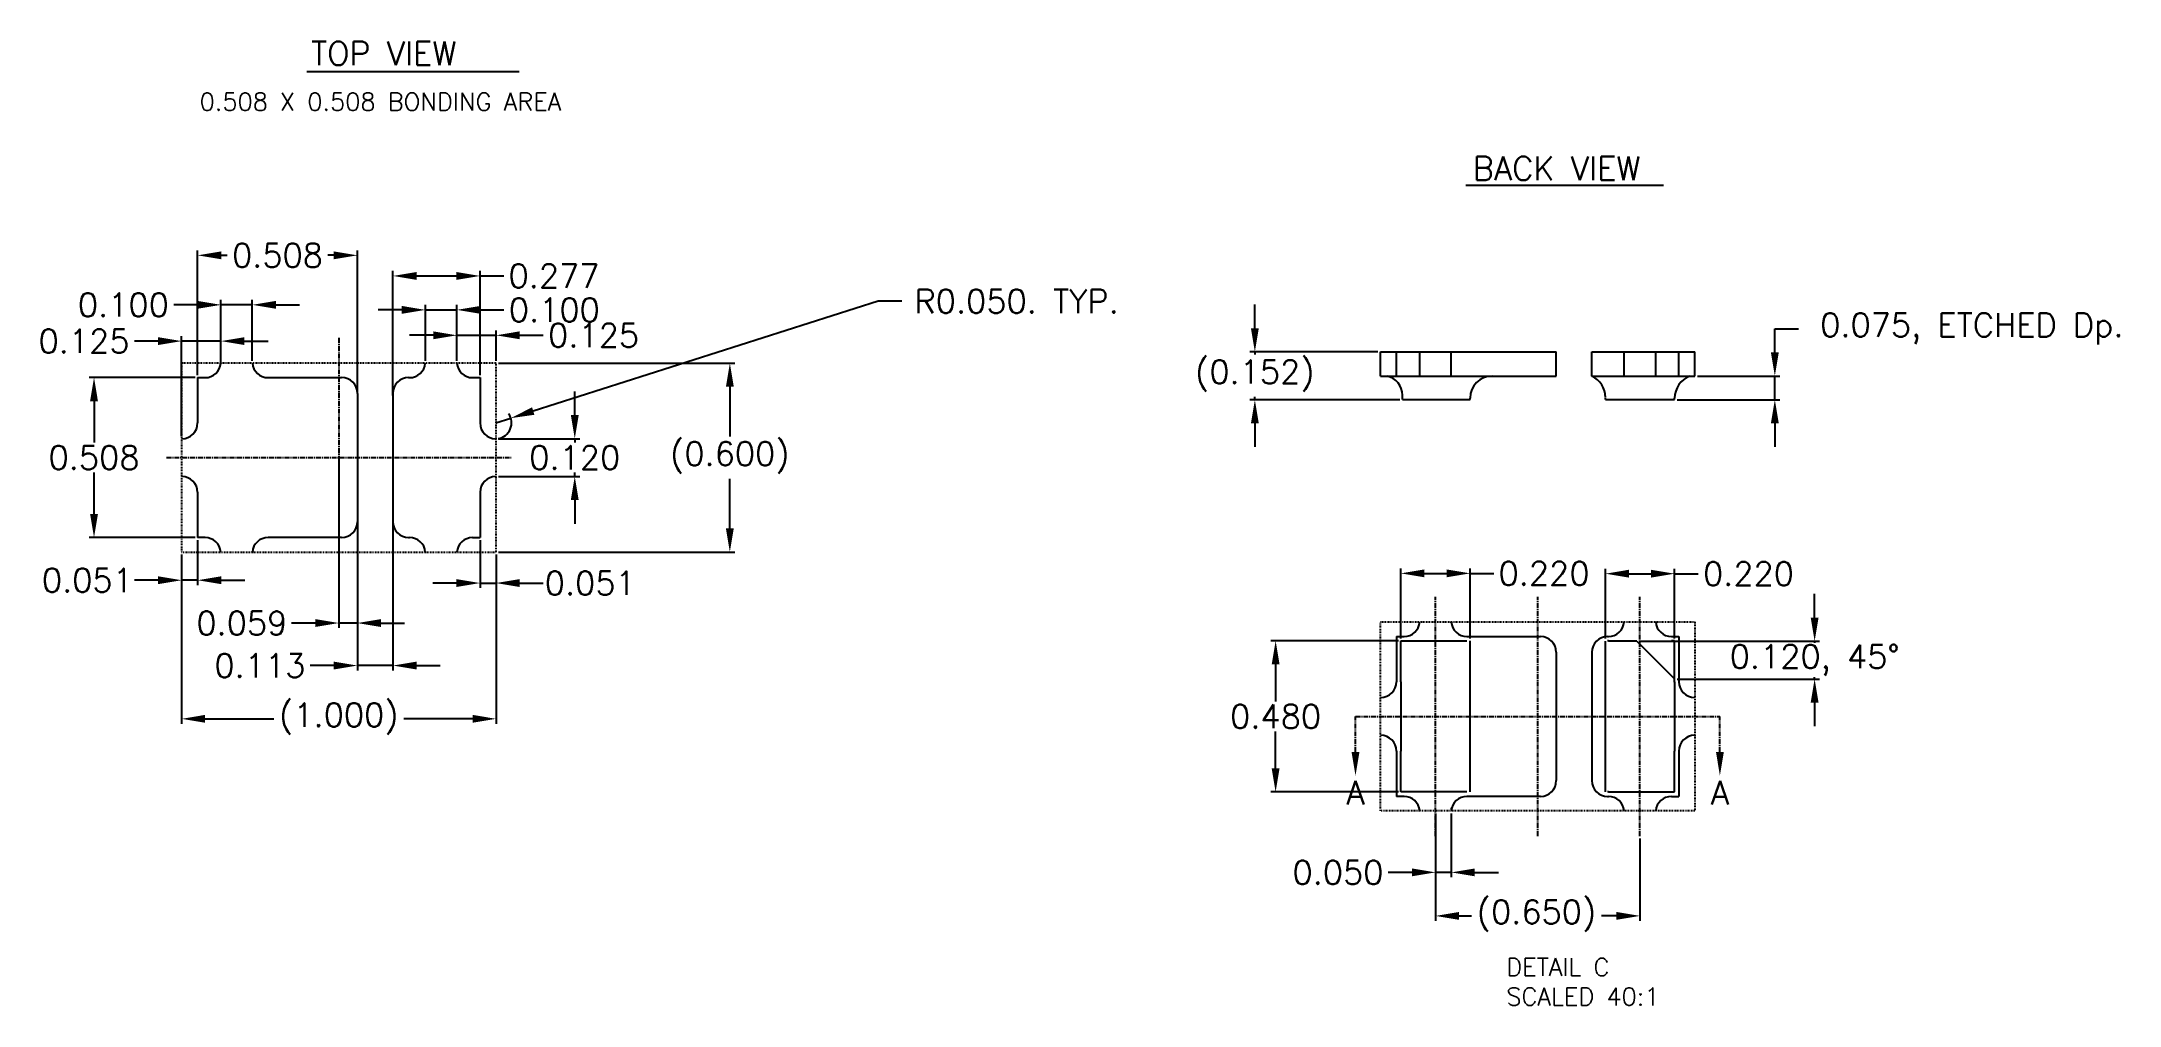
# Model space of a CAD drawing. Extents: x -722 to -457, y 38 to 160.
import ezdxf

# ---------------------------------------------------------------- set-up
doc = ezdxf.new("R2010")
doc.units = 0
doc.header["$LTSCALE"] = 0.5
doc.linetypes.add('CENTER', pattern=[2, 1.25, -0.25, 0.25, -0.25])
doc.linetypes.add('HIDDEN2', pattern=[0.1875, 0.125, -0.0625])
for name, color, linetype in [('B', 5, 'Continuous'), ('C', 1, 'CENTER'), ('DIM', 7, 'Continuous'), ('hatch', 7, 'CENTER'), ('PACKAGE OL', 51, 'HIDDEN2')]:
    doc.layers.add(name, color=color, linetype=linetype)
doc.styles.get("Standard").update_dxf_attribs({"font": 'ROMANS.SHX'})
doc.dimstyles.new('DIM40', dxfattribs={"dimtxt": 3, "dimasz": 3, "dimexe": 0.625, "dimexo": 0.3125, "dimgap": 0.4, "dimtad": 0, "dimtih": 1, "dimtoh": 1, "dimdec": 3, "dimlfac": 0.025, "dimzin": 1, "dimdsep": 46, "dimtxsty": 'STANDARD', "dimcen": 1.25, "dimclrd": 256, "dimclre": 256, "dimclrt": 256, "dimadec": 0, "dimazin": 2, "dimtfac": 1, "dimtdec": 3, "dimtmove": 0, "dimatfit": 3, "dimfxl": 1, "dimarcsym": 0})

# ---------------------------------------------------------------- blocks, each defined once
blk = doc.blocks.new('*D0')
at = {"layer": 'Defpoints', "color": 0, "transparency": 16777216}
for p in [(732.54, -799.88), (732.54, -804.68), (742.54, -804.68)]:
    blk.add_point(p, dxfattribs=at)
at = {"layer": 'DIM', "lineweight": -2, "transparency": 16777216}
for p, q in [((742.54, -796.88), (742.54, -793.88)), ((732.85, -799.88), (743.17, -799.88)), ((742.54, -799.88), (742.54, -800.38)), ((732.85, -804.68), (743.17, -804.68)), ((742.54, -804.68), (742.54, -804.18)), ((742.54, -807.68), (742.54, -810.68))]:
    blk.add_line(p, q, dxfattribs=at)
at = {"layer": 'DIM', "transparency": 16777216}
for points in [[(742.04, -796.88), (743.04, -796.88), (742.54, -799.88)], [(742.04, -807.68), (743.04, -807.68), (742.54, -804.68)]]:
    blk.add_solid(points, dxfattribs=at)
at = {"layer": 'DIM', "transparency": 16777216, "insert": (742.54, -802.28), "char_height": 3, "attachment_point": 5}
blk.add_mtext('0.120', dxfattribs=at)
blk = doc.blocks.new('*D1')
at = {"layer": 'Defpoints', "color": 0, "transparency": 16777216}
for p in [(732.54, -790.28), (732.54, -814.28), (762.26, -814.28)]:
    blk.add_point(p, dxfattribs=at)
at = {"layer": 'DIM', "lineweight": -2, "transparency": 16777216}
for p, q in [((732.85, -790.28), (762.88, -790.28)), ((762.26, -793.28), (762.26, -799.59)), ((762.26, -811.28), (762.26, -804.96)), ((732.85, -814.28), (762.88, -814.28))]:
    blk.add_line(p, q, dxfattribs=at)
at = {"layer": 'DIM', "transparency": 16777216}
for points in [[(761.76, -793.28), (762.76, -793.28), (762.26, -790.28)], [(761.76, -811.28), (762.76, -811.28), (762.26, -814.28)]]:
    blk.add_solid(points, dxfattribs=at)
at = {"layer": 'DIM', "transparency": 16777216, "insert": (762.26, -802.28), "char_height": 3, "attachment_point": 5}
blk.add_mtext('(0.600)', dxfattribs=at)
blk = doc.blocks.new('*D2')
at = {"layer": 'Defpoints', "color": 0, "transparency": 16777216}
for p in [(694.58, -792.12), (681.41, -812.44), (694.58, -812.44)]:
    blk.add_point(p, dxfattribs=at)
at = {"layer": 'DIM', "lineweight": -2, "transparency": 16777216}
for p, q in [((694.27, -792.12), (680.78, -792.12)), ((681.41, -795.12), (681.41, -800.38)), ((681.41, -809.44), (681.41, -804.18)), ((694.27, -812.44), (680.78, -812.44))]:
    blk.add_line(p, q, dxfattribs=at)
at = {"layer": 'DIM', "transparency": 16777216}
for points in [[(680.91, -795.12), (681.91, -795.12), (681.41, -792.12)], [(680.91, -809.44), (681.91, -809.44), (681.41, -812.44)]]:
    blk.add_solid(points, dxfattribs=at)
at = {"layer": 'DIM', "transparency": 16777216, "insert": (681.41, -802.28), "char_height": 3, "attachment_point": 5}
blk.add_mtext('0.508', dxfattribs=at)
blk = doc.blocks.new('*D3')
at = {"layer": 'Defpoints', "color": 0, "transparency": 16777216}
for p in [(697.54, -782.87), (697.54, -790.28), (701.54, -790.28)]:
    blk.add_point(p, dxfattribs=at)
at = {"layer": 'DIM', "lineweight": -2, "transparency": 16777216}
for p, q in [((694.54, -782.87), (691.54, -782.87)), ((697.54, -789.97), (697.54, -782.24)), ((701.54, -782.87), (697.54, -782.87)), ((701.54, -789.97), (701.54, -782.24)), ((704.54, -782.87), (707.54, -782.87))]:
    blk.add_line(p, q, dxfattribs=at)
at = {"layer": 'DIM', "transparency": 16777216}
for points in [[(694.54, -782.37), (694.54, -783.37), (697.54, -782.87)], [(704.54, -782.37), (704.54, -783.37), (701.54, -782.87)]]:
    blk.add_solid(points, dxfattribs=at)
at = {"layer": 'DIM', "transparency": 16777216, "insert": (685.14, -782.87), "char_height": 3, "attachment_point": 5}
blk.add_mtext('0.100', dxfattribs=at)
blk = doc.blocks.new('*D4')
at = {"layer": 'Defpoints', "color": 0, "transparency": 16777216}
for p in [(714.9, -776.58), (694.58, -792.12), (714.9, -794.37)]:
    blk.add_point(p, dxfattribs=at)
at = {"layer": 'DIM', "lineweight": -2, "transparency": 16777216}
for p, q in [((694.58, -791.81), (694.58, -775.95)), ((697.58, -776.58), (698.34, -776.58)), ((711.9, -776.58), (711.14, -776.58)), ((714.9, -794.05), (714.9, -775.95))]:
    blk.add_line(p, q, dxfattribs=at)
at = {"layer": 'DIM', "transparency": 16777216}
for points in [[(697.58, -776.08), (697.58, -777.08), (694.58, -776.58)], [(711.9, -776.08), (711.9, -777.08), (714.9, -776.58)]]:
    blk.add_solid(points, dxfattribs=at)
at = {"layer": 'DIM', "transparency": 16777216, "insert": (704.74, -776.58), "char_height": 3, "attachment_point": 5}
blk.add_mtext('0.508', dxfattribs=at)
blk = doc.blocks.new('*D5')
at = {"layer": 'Defpoints', "color": 0, "transparency": 16777216}
for p in [(712.54, -802.28), (714.9, -802.28), (712.54, -823.3)]:
    blk.add_point(p, dxfattribs=at)
at = {"layer": 'DIM', "lineweight": -2, "transparency": 16777216}
for p, q in [((712.54, -802.59), (712.54, -823.93)), ((714.9, -802.59), (714.9, -823.93)), ((709.54, -823.3), (706.54, -823.3)), ((714.9, -823.3), (712.54, -823.3)), ((717.9, -823.3), (720.9, -823.3))]:
    blk.add_line(p, q, dxfattribs=at)
at = {"layer": 'DIM', "transparency": 16777216}
for points in [[(709.54, -822.8), (709.54, -823.8), (712.54, -823.3)], [(717.9, -822.8), (717.9, -823.8), (714.9, -823.3)]]:
    blk.add_solid(points, dxfattribs=at)
at = {"layer": 'DIM', "transparency": 16777216, "insert": (700.21, -823.3), "char_height": 3, "attachment_point": 5}
blk.add_mtext('0.059', dxfattribs=at)
blk = doc.blocks.new('*D6')
at = {"layer": 'Defpoints', "color": 0, "transparency": 16777216}
for p in [(719.42, -802.28), (714.9, -810.44), (714.9, -828.7)]:
    blk.add_point(p, dxfattribs=at)
at = {"layer": 'DIM', "lineweight": -2, "transparency": 16777216}
for p, q in [((719.42, -802.59), (719.42, -829.32)), ((714.9, -810.75), (714.9, -829.32)), ((711.9, -828.7), (708.9, -828.7)), ((719.42, -828.7), (714.9, -828.7)), ((722.42, -828.7), (725.42, -828.7))]:
    blk.add_line(p, q, dxfattribs=at)
at = {"layer": 'DIM', "transparency": 16777216}
for points in [[(711.9, -828.2), (711.9, -829.2), (714.9, -828.7)], [(722.42, -828.2), (722.42, -829.2), (719.42, -828.7)]]:
    blk.add_solid(points, dxfattribs=at)
at = {"layer": 'DIM', "transparency": 16777216, "insert": (702.5, -828.7), "char_height": 3, "attachment_point": 5}
blk.add_mtext('0.113', dxfattribs=at)
blk = doc.blocks.new('*D7')
at = {"layer": 'Defpoints', "color": 0, "transparency": 16777216}
for p in [(692.54, -787.48), (697.54, -790.48), (692.54, -799.88)]:
    blk.add_point(p, dxfattribs=at)
at = {"layer": 'DIM', "lineweight": -2, "transparency": 16777216}
for p, q in [((692.54, -799.57), (692.54, -786.86)), ((697.54, -790.17), (697.54, -786.86)), ((689.54, -787.48), (686.54, -787.48)), ((697.54, -787.48), (692.54, -787.48)), ((700.54, -787.48), (703.54, -787.48))]:
    blk.add_line(p, q, dxfattribs=at)
at = {"layer": 'DIM', "transparency": 16777216}
for points in [[(689.54, -786.98), (689.54, -787.98), (692.54, -787.48)], [(700.54, -786.98), (700.54, -787.98), (697.54, -787.48)]]:
    blk.add_solid(points, dxfattribs=at)
at = {"layer": 'DIM', "transparency": 16777216, "insert": (680.14, -787.48), "char_height": 3, "attachment_point": 5}
blk.add_mtext('0.125', dxfattribs=at)
blk = doc.blocks.new('*D8')
at = {"layer": 'Defpoints', "color": 0, "transparency": 16777216}
for p in [(732.54, -786.74), (727.54, -790.28), (732.54, -790.28)]:
    blk.add_point(p, dxfattribs=at)
at = {"layer": 'DIM', "lineweight": -2, "transparency": 16777216}
for p, q in [((724.54, -786.74), (721.54, -786.74)), ((727.54, -789.97), (727.54, -786.12)), ((727.54, -786.74), (732.54, -786.74)), ((732.54, -789.97), (732.54, -786.12)), ((735.54, -786.74), (738.54, -786.74))]:
    blk.add_line(p, q, dxfattribs=at)
at = {"layer": 'DIM', "transparency": 16777216}
for points in [[(724.54, -786.24), (724.54, -787.24), (727.54, -786.74)], [(735.54, -786.24), (735.54, -787.24), (732.54, -786.74)]]:
    blk.add_solid(points, dxfattribs=at)
at = {"layer": 'DIM', "transparency": 16777216, "insert": (744.94, -786.74), "char_height": 3, "attachment_point": 5}
blk.add_mtext('0.125', dxfattribs=at)
blk = doc.blocks.new('*D9')
at = {"layer": 'Defpoints', "color": 0, "transparency": 16777216}
for p in [(727.54, -783.51), (723.54, -790.28), (727.54, -790.28)]:
    blk.add_point(p, dxfattribs=at)
at = {"layer": 'DIM', "lineweight": -2, "transparency": 16777216}
for p, q in [((720.54, -783.51), (717.54, -783.51)), ((723.54, -789.97), (723.54, -782.89)), ((723.54, -783.51), (727.54, -783.51)), ((727.54, -789.97), (727.54, -782.89)), ((730.54, -783.51), (733.54, -783.51))]:
    blk.add_line(p, q, dxfattribs=at)
at = {"layer": 'DIM', "transparency": 16777216}
for points in [[(720.54, -783.01), (720.54, -784.01), (723.54, -783.51)], [(730.54, -783.01), (730.54, -784.01), (727.54, -783.51)]]:
    blk.add_solid(points, dxfattribs=at)
at = {"layer": 'DIM', "transparency": 16777216, "insert": (739.94, -783.51), "char_height": 3, "attachment_point": 5}
blk.add_mtext('0.100', dxfattribs=at)
blk = doc.blocks.new('*D10')
at = {"layer": 'Defpoints', "color": 0, "transparency": 16777216}
for p in [(730.5, -812.44), (732.54, -814.28), (732.54, -818.22)]:
    blk.add_point(p, dxfattribs=at)
at = {"layer": 'DIM', "lineweight": -2, "transparency": 16777216}
for p, q in [((730.5, -812.75), (730.5, -818.84)), ((732.54, -814.59), (732.54, -818.84)), ((727.5, -818.22), (724.5, -818.22)), ((730.5, -818.22), (732.54, -818.22)), ((735.54, -818.22), (738.54, -818.22))]:
    blk.add_line(p, q, dxfattribs=at)
at = {"layer": 'DIM', "transparency": 16777216}
for points in [[(727.5, -817.72), (727.5, -818.72), (730.5, -818.22)], [(735.54, -817.72), (735.54, -818.72), (732.54, -818.22)]]:
    blk.add_solid(points, dxfattribs=at)
at = {"layer": 'DIM', "transparency": 16777216, "insert": (744.51, -818.22), "char_height": 3, "attachment_point": 5}
blk.add_mtext('0.051', dxfattribs=at)
blk = doc.blocks.new('*D11')
at = {"layer": 'Defpoints', "color": 0, "transparency": 16777216}
for p in [(694.58, -812.44), (692.54, -814.28), (692.54, -817.86)]:
    blk.add_point(p, dxfattribs=at)
at = {"layer": 'DIM', "lineweight": -2, "transparency": 16777216}
for p, q in [((694.58, -812.75), (694.58, -818.49)), ((692.54, -814.59), (692.54, -818.49)), ((689.54, -817.86), (686.54, -817.86)), ((694.58, -817.86), (692.54, -817.86)), ((697.58, -817.86), (700.58, -817.86))]:
    blk.add_line(p, q, dxfattribs=at)
at = {"layer": 'DIM', "transparency": 16777216}
for points in [[(689.54, -817.36), (689.54, -818.36), (692.54, -817.86)], [(697.58, -817.36), (697.58, -818.36), (694.58, -817.86)]]:
    blk.add_solid(points, dxfattribs=at)
at = {"layer": 'DIM', "transparency": 16777216, "insert": (680.57, -817.86), "char_height": 3, "attachment_point": 5}
blk.add_mtext('0.051', dxfattribs=at)
blk = doc.blocks.new('*D12')
at = {"layer": 'Defpoints', "color": 0, "transparency": 16777216}
for p in [(730.5, -779.2), (730.5, -792.12), (719.42, -794.68)]:
    blk.add_point(p, dxfattribs=at)
at = {"layer": 'DIM', "lineweight": -2, "transparency": 16777216}
for p, q in [((719.42, -794.37), (719.42, -778.57)), ((722.42, -779.2), (727.5, -779.2)), ((730.5, -791.81), (730.5, -778.57)), ((730.5, -779.2), (733.5, -779.2))]:
    blk.add_line(p, q, dxfattribs=at)
at = {"layer": 'DIM', "transparency": 16777216}
for points in [[(722.42, -778.7), (722.42, -779.7), (719.42, -779.2)], [(727.5, -778.7), (727.5, -779.7), (730.5, -779.2)]]:
    blk.add_solid(points, dxfattribs=at)
at = {"layer": 'DIM', "transparency": 16777216, "insert": (739.9, -779.2), "char_height": 3, "attachment_point": 5}
blk.add_mtext('0.277', dxfattribs=at)
blk = doc.blocks.new('*D13')
at = {"layer": 'Defpoints', "color": 0, "transparency": 16777216}
for p in [(732.5, -797.88), (734.4, -797.27)]:
    blk.add_point(p, dxfattribs=at)
at = {"layer": 'DIM', "lineweight": -2, "transparency": 16777216}
for p, q in [((781.12, -782.42), (737.26, -796.36)), ((784.12, -782.42), (781.12, -782.42)), ((732.5, -797.88), (734.4, -797.27))]:
    blk.add_line(p, q, dxfattribs=at)
blk.add_arc((732.5, -797.88), 2, 278.9525, 35.5394, dxfattribs=at)
at = {"layer": 'DIM', "transparency": 16777216}
blk.add_solid([(737.11, -795.89), (737.41, -796.84), (734.4, -797.27)], dxfattribs=at)
at = {"layer": 'DIM', "transparency": 16777216, "insert": (798.73, -782.42), "char_height": 3, "attachment_point": 5}
blk.add_mtext('R0.050. TYP.', dxfattribs=at)
blk = doc.blocks.new('*D14')
at = {"layer": 'Defpoints', "color": 0, "transparency": 16777216}
for p in [(829.02, -788.84), (844.99, -788.84), (847.79, -794.92)]:
    blk.add_point(p, dxfattribs=at)
at = {"layer": 'DIM', "lineweight": -2, "transparency": 16777216}
for p, q in [((829.02, -785.84), (829.02, -782.84)), ((844.67, -788.84), (828.39, -788.84)), ((829.02, -788.84), (829.02, -789.19)), ((847.47, -794.92), (828.39, -794.92)), ((829.02, -794.92), (829.02, -794.56)), ((829.02, -797.92), (829.02, -800.92))]:
    blk.add_line(p, q, dxfattribs=at)
at = {"layer": 'DIM', "transparency": 16777216}
for points in [[(828.52, -785.84), (829.52, -785.84), (829.02, -788.84)], [(828.52, -797.92), (829.52, -797.92), (829.02, -794.92)]]:
    blk.add_solid(points, dxfattribs=at)
at = {"layer": 'DIM', "transparency": 16777216, "insert": (829.02, -791.88), "char_height": 3, "attachment_point": 5}
blk.add_mtext('(0.152)', dxfattribs=at)
blk = doc.blocks.new('*D15')
at = {"layer": 'Defpoints', "color": 0, "transparency": 16777216}
for p in [(884.99, -791.92), (895.14, -791.92), (882.39, -794.92)]:
    blk.add_point(p, dxfattribs=at)
at = {"layer": 'DIM', "lineweight": -2, "transparency": 16777216}
for p, q in [((895.14, -788.92), (895.14, -785.92)), ((895.14, -785.92), (898.14, -785.92)), ((885.3, -791.92), (895.77, -791.92)), ((895.14, -794.92), (895.14, -791.92)), ((882.7, -794.92), (895.77, -794.92)), ((895.14, -797.92), (895.14, -800.92))]:
    blk.add_line(p, q, dxfattribs=at)
at = {"layer": 'DIM', "transparency": 16777216}
for points in [[(894.64, -788.92), (895.64, -788.92), (895.14, -791.92)], [(894.64, -797.92), (895.64, -797.92), (895.14, -794.92)]]:
    blk.add_solid(points, dxfattribs=at)
at = {"layer": 'DIM', "transparency": 16777216, "insert": (920.19, -785.92), "char_height": 3, "attachment_point": 5}
blk.add_mtext('0.075, ETCHED Dp.', dxfattribs=at)
blk = doc.blocks.new('*D16')
at = {"layer": 'Defpoints', "color": 0, "transparency": 16777216}
for p in [(847.59, -825.56), (831.66, -844.76), (847.59, -844.76)]:
    blk.add_point(p, dxfattribs=at)
at = {"layer": 'DIM', "lineweight": -2, "transparency": 16777216}
for p, q in [((847.27, -825.56), (831.03, -825.56)), ((831.66, -828.56), (831.66, -833.26)), ((831.66, -841.76), (831.66, -837.06)), ((847.27, -844.76), (831.03, -844.76))]:
    blk.add_line(p, q, dxfattribs=at)
at = {"layer": 'DIM', "transparency": 16777216}
for points in [[(831.16, -828.56), (832.16, -828.56), (831.66, -825.56)], [(831.16, -841.76), (832.16, -841.76), (831.66, -844.76)]]:
    blk.add_solid(points, dxfattribs=at)
at = {"layer": 'DIM', "transparency": 16777216, "insert": (831.66, -835.16), "char_height": 3, "attachment_point": 5}
blk.add_mtext('0.480', dxfattribs=at)
blk = doc.blocks.new('*D17')
at = {"layer": 'Defpoints', "color": 0, "transparency": 16777216}
for p in [(856.39, -816.99), (847.59, -825.56), (856.39, -825.56)]:
    blk.add_point(p, dxfattribs=at)
at = {"layer": 'DIM', "lineweight": -2, "transparency": 16777216}
for p, q in [((847.59, -825.25), (847.59, -816.36)), ((856.39, -825.25), (856.39, -816.36)), ((850.59, -816.99), (853.39, -816.99)), ((856.39, -816.99), (859.39, -816.99))]:
    blk.add_line(p, q, dxfattribs=at)
at = {"layer": 'DIM', "transparency": 16777216}
for points in [[(850.59, -816.49), (850.59, -817.49), (847.59, -816.99)], [(853.39, -816.49), (853.39, -817.49), (856.39, -816.99)]]:
    blk.add_solid(points, dxfattribs=at)
at = {"layer": 'DIM', "transparency": 16777216, "insert": (865.79, -816.99), "char_height": 3, "attachment_point": 5}
blk.add_mtext('0.220', dxfattribs=at)
blk = doc.blocks.new('*D18')
at = {"layer": 'Defpoints', "color": 0, "transparency": 16777216}
for p in [(882.39, -817.03), (873.59, -825.59), (882.39, -825.58)]:
    blk.add_point(p, dxfattribs=at)
at = {"layer": 'DIM', "lineweight": -2, "transparency": 16777216}
for p, q in [((873.59, -825.28), (873.59, -816.41)), ((882.39, -825.26), (882.39, -816.41)), ((876.59, -817.03), (879.39, -817.03)), ((882.39, -817.03), (885.39, -817.03))]:
    blk.add_line(p, q, dxfattribs=at)
at = {"layer": 'DIM', "transparency": 16777216}
for points in [[(876.59, -816.53), (876.59, -817.53), (873.59, -817.03)], [(879.39, -816.53), (879.39, -817.53), (882.39, -817.03)]]:
    blk.add_solid(points, dxfattribs=at)
at = {"layer": 'DIM', "transparency": 16777216, "insert": (891.79, -817.03), "char_height": 3, "attachment_point": 5}
blk.add_mtext('0.220', dxfattribs=at)
blk = doc.blocks.new('*D19')
at = {"layer": 'Defpoints', "color": 0, "transparency": 16777216}
for p in [(877.59, -825.61), (882.39, -830.41), (900.2, -830.41)]:
    blk.add_point(p, dxfattribs=at)
at = {"layer": 'DIM', "lineweight": -2, "transparency": 16777216}
for p, q in [((900.2, -822.61), (900.2, -819.61)), ((877.9, -825.61), (900.83, -825.61)), ((900.2, -825.61), (900.2, -825.82)), ((882.7, -830.41), (900.83, -830.41)), ((900.2, -830.41), (900.2, -830.19)), ((900.2, -833.41), (900.2, -836.41))]:
    blk.add_line(p, q, dxfattribs=at)
at = {"layer": 'DIM', "transparency": 16777216}
for points in [[(899.7, -822.61), (900.7, -822.61), (900.2, -825.61)], [(899.7, -833.41), (900.7, -833.41), (900.2, -830.41)]]:
    blk.add_solid(points, dxfattribs=at)
at = {"layer": 'DIM', "transparency": 16777216, "insert": (900.2, -828.01), "char_height": 3, "attachment_point": 5}
blk.add_mtext('0.120, 45%%D', dxfattribs=at)
blk = doc.blocks.new('*D20')
at = {"layer": 'Defpoints', "color": 0, "transparency": 16777216}
for p in [(851.99, -847.16), (853.99, -847.16), (851.99, -854.98)]:
    blk.add_point(p, dxfattribs=at)
at = {"layer": 'DIM', "lineweight": -2, "transparency": 16777216}
for p, q in [((851.99, -847.48), (851.99, -855.6)), ((853.99, -847.48), (853.99, -855.6)), ((848.99, -854.98), (845.99, -854.98)), ((853.99, -854.98), (851.99, -854.98)), ((856.99, -854.98), (859.99, -854.98))]:
    blk.add_line(p, q, dxfattribs=at)
at = {"layer": 'DIM', "transparency": 16777216}
for points in [[(848.99, -854.48), (848.99, -855.48), (851.99, -854.98)], [(856.99, -854.48), (856.99, -855.48), (853.99, -854.98)]]:
    blk.add_solid(points, dxfattribs=at)
at = {"layer": 'DIM', "transparency": 16777216, "insert": (839.59, -854.98), "char_height": 3, "attachment_point": 5}
blk.add_mtext('0.050', dxfattribs=at)
blk = doc.blocks.new('*D21')
at = {"layer": 'Defpoints', "color": 0, "transparency": 16777216}
for p in [(851.99, -850.19), (877.99, -850.37), (877.99, -860.51)]:
    blk.add_point(p, dxfattribs=at)
at = {"layer": 'DIM', "lineweight": -2, "transparency": 16777216}
for p, q in [((851.99, -850.5), (851.99, -861.14)), ((877.99, -850.68), (877.99, -861.14)), ((854.99, -860.51), (856.57, -860.51)), ((874.99, -860.51), (873.09, -860.51))]:
    blk.add_line(p, q, dxfattribs=at)
at = {"layer": 'DIM', "transparency": 16777216}
for points in [[(854.99, -860.01), (854.99, -861.01), (851.99, -860.51)], [(874.99, -860.01), (874.99, -861.01), (877.99, -860.51)]]:
    blk.add_solid(points, dxfattribs=at)
at = {"layer": 'DIM', "transparency": 16777216, "insert": (864.83, -860.51), "char_height": 3, "attachment_point": 5}
blk.add_mtext('(0.650)', dxfattribs=at)
blk = doc.blocks.new('*D22')
at = {"layer": 'Defpoints', "color": 0, "transparency": 16777216}
for p in [(692.54, -814.28), (732.54, -814.28), (692.54, -835.47)]:
    blk.add_point(p, dxfattribs=at)
at = {"layer": 'DIM', "lineweight": -2, "transparency": 16777216}
for p, q in [((692.54, -814.59), (692.54, -836.1)), ((732.54, -814.59), (732.54, -836.1)), ((695.54, -835.47), (704.28, -835.47)), ((729.54, -835.47), (720.8, -835.47))]:
    blk.add_line(p, q, dxfattribs=at)
at = {"layer": 'DIM', "transparency": 16777216}
for points in [[(695.54, -834.97), (695.54, -835.97), (692.54, -835.47)], [(729.54, -834.97), (729.54, -835.97), (732.54, -835.47)]]:
    blk.add_solid(points, dxfattribs=at)
at = {"layer": 'DIM', "transparency": 16777216, "insert": (712.54, -835.47), "char_height": 3, "attachment_point": 5}
blk.add_mtext('{\\Fromans|c134;(}1.000{\\Fromans|c134;)}', dxfattribs=at)

msp = doc.modelspace()

# ---------------------------------------------------------------- linework, layer by layer
at = {"layer": 'B'}
for p, q in [((-551.3533, 120.8122), (-528.9933, 120.8122)), ((-551.3533, 117.7322), (-551.3533, 120.8122)), ((-549.3133, 117.7322), (-549.3133, 120.8122)), ((-546.3533, 117.7322), (-546.3533, 120.8122)), ((-542.3533, 117.7322), (-542.3533, 120.8122)), ((-528.9933, 117.7322), (-528.9933, 120.8122)), ((-524.4733, 117.7322), (-524.4733, 120.8122)), ((-524.4733, 120.8122), (-516.353, 120.8122)), ((-520.3533, 117.7322), (-520.3533, 120.8122)), ((-516.353, 117.7322), (-516.353, 120.8122)), ((-516.353, 120.8122), (-511.3533, 120.8122)), ((-513.3933, 117.7322), (-513.3933, 120.8122)), ((-511.3533, 117.7322), (-511.3533, 120.8122)), ((-701.7605, 117.5294), (-701.7605, 111.7694)), ((-701.7605, 117.5294), (-700.8005, 117.5294)), ((-692.8005, 117.5294), (-683.4405, 117.5294)), ((-674.9205, 117.5294), (-674.8005, 117.5294)), ((-666.8005, 117.5294), (-665.8405, 117.5294)), ((-665.8405, 117.5294), (-665.8405, 111.7694)), ((-551.3533, 117.7322), (-536.5533, 117.7322)), ((-536.5533, 117.7322), (-528.9933, 117.7322)), ((-524.4733, 117.7322), (-516.353, 117.7322)), ((-516.353, 117.7322), (-511.3533, 117.7322)), ((-681.4405, 115.5294), (-681.4405, 99.2094)), ((-676.9205, 115.5294), (-676.9205, 99.2094)), ((-676.9205, 114.9694), (-676.9205, 99.7795)), ((-548.5533, 114.7322), (-548.5533, 115.2827)), ((-548.5533, 114.7322), (-539.9533, 114.7322)), ((-539.9533, 114.7322), (-539.9533, 114.9322)), ((-522.7533, 114.7322), (-522.7533, 114.9038)), ((-522.7533, 114.7322), (-513.9533, 114.7322)), ((-513.9533, 114.7322), (-513.9533, 114.9038)), ((-703.8005, 109.7694), (-703.8005, 109.7694)), ((-703.8005, 109.7694), (-703.8005, 109.7694)), ((-703.7605, 109.7694), (-703.8005, 109.7694)), ((-663.8405, 109.7694), (-663.8005, 109.7694)), ((-663.8005, 109.7694), (-663.8005, 109.7694)), ((-663.8005, 109.7694), (-663.8005, 109.7694)), ((-703.8005, 104.9694), (-703.8005, 104.9694)), ((-703.8005, 104.9694), (-703.8005, 104.9694)), ((-703.7605, 104.9694), (-703.8005, 104.9694)), ((-663.8405, 104.9694), (-663.8005, 104.9694)), ((-663.8005, 104.9694), (-663.8005, 104.9694)), ((-663.8005, 104.9694), (-663.8005, 104.9694)), ((-701.7605, 102.9694), (-701.7605, 97.2089)), ((-665.8405, 102.9694), (-665.8405, 97.2094)), ((-700.8005, 97.2094), (-701.7605, 97.2094)), ((-683.4405, 97.2094), (-692.8005, 97.2094)), ((-674.9205, 97.2094), (-674.8005, 97.2094)), ((-666.8005, 97.2094), (-665.8405, 97.2094)), ((-549.3133, 84.6431), (-549.3133, 78.8831)), ((-549.3133, 84.6431), (-548.3533, 84.6431)), ((-540.3533, 84.6431), (-530.9933, 84.6431)), ((-522.4733, 84.6431), (-522.3533, 84.6431)), ((-514.3533, 84.6431), (-513.3933, 84.6431)), ((-513.3933, 84.6431), (-513.3933, 78.8831)), ((-548.7533, 78.8831), (-548.7533, 84.0831)), ((-548.7533, 84.0831), (-548.3533, 84.0831)), ((-548.3533, 84.0831), (-540.3533, 84.0831)), ((-539.9533, 64.8831), (-539.9533, 84.0831)), ((-528.9933, 82.6431), (-528.9933, 66.3231)), ((-524.4733, 82.6431), (-524.4733, 66.3231)), ((-522.7533, 64.9028), (-522.7533, 84.0534)), ((-522.3533, 84.073), (-522.4733, 84.073)), ((-518.7533, 84.0406), (-522.3533, 84.0406)), ((-518.7533, 84.0406), (-513.9533, 79.2406)), ((-513.9533, 84.073), (-514.3533, 84.073)), ((-513.9533, 78.8546), (-513.9533, 84.073)), ((-551.3533, 76.8831), (-551.3533, 76.8831)), ((-551.3133, 76.8831), (-551.3533, 76.8831)), ((-548.7533, 78.8831), (-548.7533, 70.0831)), ((-513.9533, 78.8831), (-513.9533, 70.0831)), ((-511.3933, 76.8831), (-511.3533, 76.8831)), ((-511.3533, 76.8831), (-511.3533, 76.8831)), ((-511.3533, 76.8831), (-511.3533, 76.8831)), ((-551.3533, 72.0831), (-551.3533, 72.0831)), ((-551.3133, 72.0831), (-551.3533, 72.0831)), ((-511.3933, 72.0831), (-511.3533, 72.0831)), ((-511.3533, 72.0831), (-511.3533, 72.0831)), ((-549.3133, 70.0831), (-549.3133, 64.3225)), ((-548.7533, 64.8831), (-548.7533, 70.0831)), ((-513.9533, 64.8831), (-513.9533, 70.0831)), ((-513.3933, 70.0831), (-513.3933, 64.3231)), ((-548.3533, 64.3231), (-549.3133, 64.3231)), ((-548.3533, 64.8831), (-548.7533, 64.8831)), ((-540.3533, 64.8831), (-548.3533, 64.8831)), ((-530.9933, 64.3231), (-540.3533, 64.3231)), ((-522.3533, 64.8831), (-522.4733, 64.8831)), ((-522.4733, 64.3231), (-522.3533, 64.3231)), ((-522.3533, 64.8831), (-514.3533, 64.8831)), ((-514.3533, 64.8831), (-513.9533, 64.8831)), ((-514.3533, 64.3231), (-513.3933, 64.3231)), ((-542.3533, 62.8831), (-542.3533, 62.4831))]:
    msp.add_line(p, q, dxfattribs=at)
for centre, radius, start, end in [((-700.8005, 119.5294), 2, 270, 355.411434), ((-692.8005, 119.5294), 2, 184.588566, 270), ((-674.8005, 119.5294), 2, 270, 355.411434), ((-666.8005, 119.5294), 2, 184.588566, 270), ((-683.4405, 115.5294), 2, 0, 90), ((-674.9205, 115.5294), 2, 90, 180), ((-551.0533, 115.2827), 2.5, 0, 78.463041), ((-537.1533, 114.9322), 2.8, 90, 180), ((-525.7533, 115.019), 3, 0, 64.743796), ((-510.9533, 114.9038), 3, 109.471221, 180), ((-703.7605, 111.7694), 2, 270, 0), ((-663.8405, 111.7694), 2, 180, 270), ((-703.7605, 102.9694), 2, 0, 90), ((-663.8405, 102.9694), 2, 90, 180), ((-683.4405, 99.2094), 2, 270, 0), ((-674.9205, 99.2094), 2, 180, 270), ((-700.8005, 95.2094), 2, 4.588566, 90), ((-692.8005, 95.2094), 2, 90, 175.411434), ((-674.8005, 95.2094), 2, 4.588566, 90), ((-666.8005, 95.2094), 2, 90, 175.411434), ((-548.3533, 86.6431), 2, 270, 355.411434), ((-540.3533, 86.6431), 2, 184.588566, 270), ((-530.9933, 82.6431), 2, 0, 90), ((-522.4733, 82.6431), 2, 90, 180), ((-522.3533, 86.6431), 2, 270, 355.411434), ((-514.3533, 86.6431), 2, 184.588566, 270), ((-551.3133, 78.8831), 2, 270, 0), ((-511.3933, 78.8831), 2, 180, 270), ((-551.3133, 70.0831), 2, 0, 90), ((-511.3933, 70.0831), 2, 90, 180), ((-530.9933, 66.3231), 2, 270, 0), ((-522.4733, 66.3231), 2, 180, 270), ((-548.3533, 62.3231), 2, 4.588566, 90), ((-540.3533, 62.3231), 2, 90, 175.411434), ((-522.3533, 62.3231), 2, 4.588566, 90), ((-514.3533, 62.3231), 2, 90, 175.411434)]:
    msp.add_arc(centre, radius, start, end, dxfattribs=at)
at = {"layer": 'C'}
for p, q in [((-683.8005, 122.5767), (-683.8005, 92.1621)), ((-705.7064, 107.3694), (-661.8946, 107.3694)), ((-544.3533, 59.2758), (-544.3533, 89.6904)), ((-531.3533, 59.2758), (-531.3533, 89.6904)), ((-518.3533, 59.2758), (-518.3533, 89.6904)), ((-554.5221, 74.4831), (-508.1844, 74.4831)), ((-554.5221, 69.9625), (-554.5221, 74.4831)), ((-508.1844, 69.9625), (-508.1844, 74.4831))]:
    msp.add_line(p, q, dxfattribs=at)
for points in [[(-555.0221, 69.9625), (-554.5221, 66.9625), (-554.0221, 69.9625)], [(-508.6844, 69.9625), (-508.1844, 66.9625), (-507.6844, 69.9625)]]:
    msp.add_solid(points, dxfattribs=at)
at = {"layer": 'DIM'}
for p, q in [((-687.8748, 156.4094), (-660.8708, 156.4094)), ((-540.4951, 141.9848), (-515.3366, 141.9848))]:
    msp.add_line(p, q, dxfattribs=at)
at = {"layer": 'hatch'}
msp.add_line((-531.3533, 74.4831), (-531.3533, 74.4831), dxfattribs=at)
at = {"layer": 'PACKAGE OL'}
for p, q in [((-663.8005, 119.3694), (-703.8005, 119.3694)), ((-703.8005, 119.3694), (-703.8005, 95.3694)), ((-663.8005, 95.3694), (-663.8005, 119.3694)), ((-703.8005, 95.3694), (-663.8005, 95.3694)), ((-551.3533, 86.4831), (-511.3533, 86.4831)), ((-551.3533, 62.4831), (-551.3533, 86.4831)), ((-511.3533, 86.4831), (-511.3533, 62.4831)), ((-511.3533, 62.4831), (-551.3533, 62.4831))]:
    msp.add_line(p, q, dxfattribs=at)

# ---------------------------------------------------------------- texts
at = {"layer": 'DIM', "attachment_point": 1}
for s, insert, char_height in [('{\\H1.5x;TOP VIEW}', (-687.3367, 160.2232), 2), ('{\\H1.5x;0.508 X 0.508 BONDING AREA}', (-701.4981, 153.7095), 1.5), ('{\\H1.5x;BACK VIEW}', (-539.6078, 145.6152), 2), ('{\\H1.5x;DETAIL C\\PSCALED 40:1\\P}^I', (-535.3429, 43.7677), 1.5)]:
    msp.add_mtext_dynamic_manual_height_columns(s, width=99.527163, gutter_width=1, heights=[0], dxfattribs=dict(at, insert=insert, char_height=char_height))
at = {"layer": 'DIM', "char_height": 3, "attachment_point": 4}
for insert in [(-555.6597, 64.7789), (-509.322, 64.7789)]:
    msp.add_mtext('A', dxfattribs=dict(at, insert=insert))

# ---------------------------------------------------------------- dimensions: what is measured, and where the dimension line sits
at = {"layer": 'DIM'}
for base, p1, p2, picture, middle in [((-681.4405, 133.0729), (-701.7605, 117.5294), (-681.4405, 115.2819), '*D4', (-691.6005, 133.0729)), ((-665.8405, 130.4528), (-676.9205, 114.9694), (-665.8405, 117.5294), '*D12', (-656.4405, 130.4528)), ((-698.8005, 126.7812), (-694.8005, 119.3694), (-698.8005, 119.3694), '*D3', (-711.2005, 126.7812)), ((-668.8005, 126.1355), (-672.8005, 119.3694), (-668.8005, 119.3694), '*D9', (-656.4005, 126.1355)), ((-663.8005, 122.9048), (-668.8005, 119.3694), (-663.8005, 119.3694), '*D8', (-651.4005, 122.9048)), ((-703.8005, 122.1663), (-698.8005, 119.1694), (-703.8005, 109.7694), '*D7', (-716.2005, 122.1663)), ((-683.8005, 86.3474), (-681.4405, 107.3694), (-683.8005, 107.3694), '*D5', (-696.1291, 86.3474)), ((-681.4405, 80.9518), (-676.9205, 107.3694), (-681.4405, 99.2094), '*D6', (-693.8405, 80.9518)), ((-703.8005, 91.7831), (-701.7605, 97.2094), (-703.8005, 95.3694), '*D11', (-715.7719, 91.7831)), ((-663.8005, 91.4329), (-665.8405, 97.2094), (-663.8005, 95.3694), '*D10', (-651.8291, 91.4329)), ((-539.9533, 92.6587), (-548.7533, 84.0831), (-539.9533, 84.0831), '*D17', (-530.5533, 92.6587)), ((-513.9533, 92.6158), (-522.7533, 84.0534), (-513.9533, 84.073), '*D18', (-504.5533, 92.6158))]:
    dim = msp.add_linear_dim(base=base, p1=p1, p2=p2, dimstyle='DIM40', dxfattribs=at)
    dim.commit()
    dim.dimension.update_dxf_attribs({"geometry": picture, "text_midpoint": middle, "insert": (-1396.3389, 909.6481)})
dim = msp.add_radius_dim(center=(-663.8405, 111.7694), mpoint=(-661.9345, 112.3753), text='<>. TYP.', dimstyle='DIM40', dxfattribs=at)
dim.commit()
dim.dimension.update_dxf_attribs({"geometry": '*D13', "text_midpoint": (-597.6067, 127.2246), "dimtype": 132, "insert": (-1396.3389, 909.6481)})
for base, p1, p2, text, picture, middle in [((-501.1944, 117.7322), (-513.9533, 114.7322), (-511.3533, 117.7322), '<>, ETCHED Dp.', '*D15', (-476.1516, 123.7322)), ((-567.3233, 120.8122), (-548.5533, 114.7322), (-551.3533, 120.8122), '(<>)', '*D14', (-567.3233, 117.7722))]:
    dim = msp.add_linear_dim(base=base, p1=p1, p2=p2, angle=90, text=text, dimstyle='DIM40', dxfattribs=at)
    dim.commit()
    dim.dimension.update_dxf_attribs({"geometry": picture, "text_midpoint": middle, "insert": (-1396.3389, 909.6481)})
for base, p1, p2, text, picture, middle in [((-634.0838, 95.3694), (-663.8005, 119.3694), (-663.8005, 95.3694), '(<>)', '*D1', (-634.0838, 107.3694)), ((-496.1357, 79.2406), (-518.7533, 84.0406), (-513.9533, 79.2406), '<>, 45%%D', '*D19', (-496.1357, 81.6406))]:
    dim = msp.add_linear_dim(base=base, p1=p1, p2=p2, angle=90, text=text, dimstyle='DIM40', dxfattribs=at)
    dim.commit()
    dim.dimension.update_dxf_attribs({"geometry": picture, "text_midpoint": middle, "dimtype": 128, "insert": (-1396.3389, 909.6481)})
for base, p1, p2, picture, middle in [((-714.9337, 97.2094), (-701.7605, 117.5294), (-701.7605, 97.2094), '*D2', (-714.9337, 107.3694)), ((-653.7987, 104.9694), (-663.8005, 109.7694), (-663.8005, 104.9694), '*D0', (-653.7987, 107.3694)), ((-564.6803, 64.8831), (-548.7533, 84.0831), (-548.7533, 64.8831), '*D16', (-564.6803, 74.4831))]:
    dim = msp.add_linear_dim(base=base, p1=p1, p2=p2, angle=90, dimstyle='DIM40', dxfattribs=at)
    dim.commit()
    dim.dimension.update_dxf_attribs({"geometry": picture, "text_midpoint": middle, "insert": (-1396.3389, 909.6481)})
dim = msp.add_linear_dim(base=(-703.8005, 74.1767), p1=(-663.8005, 95.3694), p2=(-703.8005, 95.3694), text='{\\Fromans|c134;(}<>{\\Fromans|c134;)}', dimstyle='DIM40', dxfattribs=at)
dim.commit()
dim.dimension.update_dxf_attribs({"geometry": '*D22', "text_midpoint": (-683.8005, 74.1767), "insert": (-1396.3389, 909.6481)})
dim = msp.add_linear_dim(base=(-544.3533, 54.6686), p1=(-542.3533, 62.4831), p2=(-544.3533, 62.4831), dimstyle='DIM40', dxfattribs=at)
dim.commit()
dim.dimension.update_dxf_attribs({"geometry": '*D20', "text_midpoint": (-556.7533, 54.6686), "dimtype": 128, "insert": (-1396.3389, 909.6481)})
dim = msp.add_linear_dim(base=(-518.3533, 49.1345), p1=(-544.3533, 59.4563), p2=(-518.3533, 59.2758), text='(<>)', dimstyle='DIM40', dxfattribs=at)
dim.commit()
dim.dimension.update_dxf_attribs({"geometry": '*D21', "text_midpoint": (-531.5071, 49.1345), "dimtype": 128, "insert": (-1396.3389, 909.6481)})

doc.saveas('drawing.dxf')
